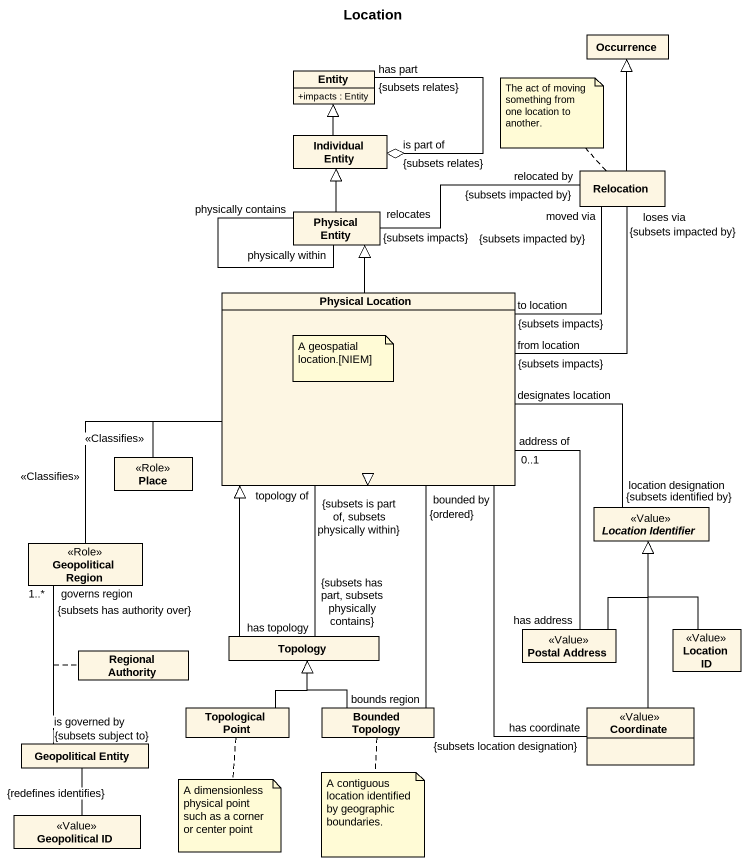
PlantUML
@startuml
title Location
hide circle
hide empty members
skinparam classAttributeIconSize 0
class "Entity" as Entity_ {
  +impacts : Entity
}
class Occurrence
class "Individual Entity" as Individual_Entity
class "Physical Entity" as Physical_Entity
class Relocation
class "Physical Location" as Physical_Location
class Place <<Role>>
abstract class "Location Identifier" as Location_Identifier <<Value>>
class "Geopolitical Region" as Geopolitical_Region <<Role>>
class "Regional Authority" as Regional_Authority
class Topology
class "Postal Address" as Postal_Address <<Value>>
class "Location ID" as Location_ID <<Value>>
class "Topological Point" as Topological_Point
class "Bounded Topology" as Bounded_Topology
class Coordinate <<Value>>
class "Geopolitical Entity" as Geopolitical_Entity
class "Geopolitical ID" as Geopolitical_ID <<Value>>
Individual_Entity "is part of\n{subsets relates}" o-up- "has part\n{subsets relates}" Entity_
Individual_Entity -up-|> Entity_
Physical_Entity -up-|> Individual_Entity
Physical_Entity "physically within" -- "physically contains" Physical_Entity
Relocation -up-|> Occurrence
Relocation "relocated by\n{subsets impacted by}" -left- "relocates\n{subsets impacts}" Physical_Entity
Relocation "loses via\n{subsets impacted by}" -- "from location\n{subsets impacts}" Physical_Location
Relocation "moved via\n{subsets impacted by}" -- "to location\n{subsets impacts}" Physical_Location
Physical_Location -up-|> Physical_Entity
Physical_Location "topology of\n{subsets is part of, subsets physically within}" -- "has topology\n{subsets has part, subsets physically contains}" Topology
Physical_Location "address of\n0..1" -- "has address" Postal_Address
Physical_Location -- "has coordinate\n{subsets location designation}" Coordinate
Place -right-|> Physical_Location : <<Classifies>>
Location_Identifier "location designation\n{subsets identified by}" -left- "designates location" Physical_Location
Geopolitical_Region -up-|> Physical_Location : <<Classifies>>
Topology -up-|> Physical_Location
Postal_Address -up-|> Location_Identifier
Location_ID -up-|> Location_Identifier
Topological_Point -up-|> Topology
Bounded_Topology "bounds region" -up- "bounded by\n{ordered}" Physical_Location
Bounded_Topology -up-|> Topology
Coordinate -up-|> Location_Identifier
Geopolitical_Entity "is governed by\n{subsets subject to}" -up- "governs region\n1..*\n{subsets has authority over}" Geopolitical_Region
(Geopolitical_Entity, Geopolitical_Region) .. Regional_Authority
Geopolitical_ID -up- "{redefines identifies}" Geopolitical_Entity
note top of Relocation : The act of moving something from one location to another.
note top of Physical_Location : A geospatial location.[NIEM]
note bottom of Topological_Point : A dimensionless physical point such as a corner or center point
note bottom of Bounded_Topology : A contiguous location identified by geographic boundaries.
@enduml
